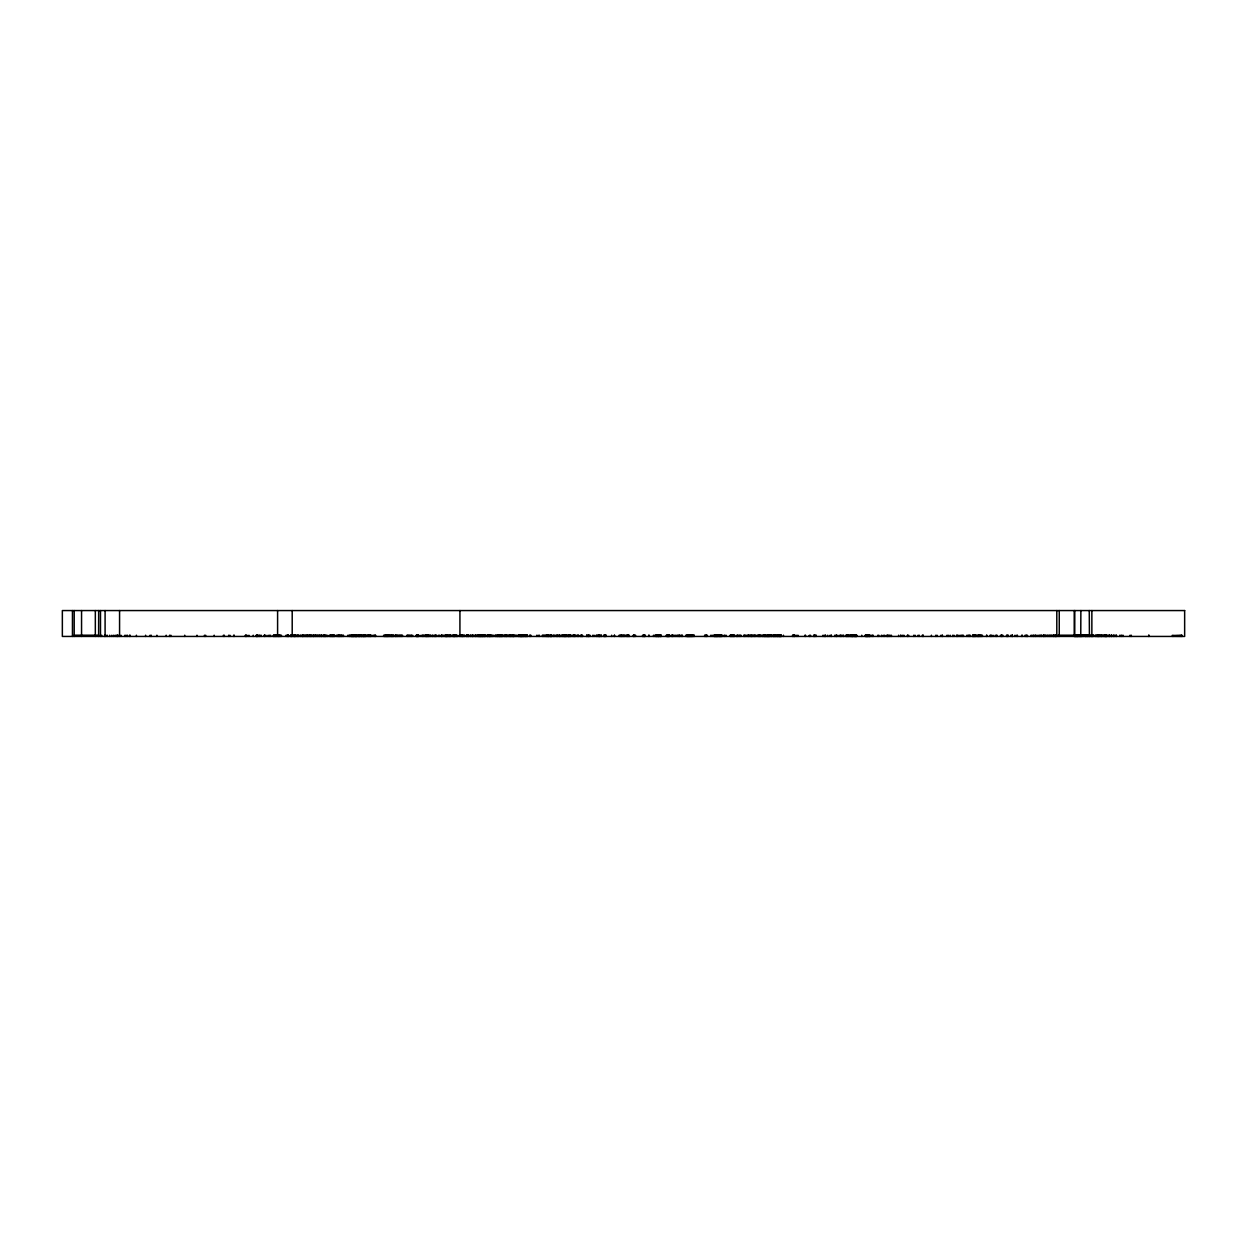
<?xml version="1.0" encoding="UTF-8"?>
<svg xmlns="http://www.w3.org/2000/svg" width="1247" height="1247" viewBox="0 0 1247 1247"><rect width="100%" height="100%" fill="white"/><g stroke="black" fill="none" stroke-linecap="round" stroke-linejoin="round"><path stroke-width="1.5" d="M74.197 635.206L98.669 635.206L98.622 636.438L98.669 610.562M1058.906 635.206L1089.27 635.206M1181.953 635.206L1182.203 636.438M1181.579 635.206L1181.579 636.438M1181.034 635.206L1181.034 636.438M1180.332 635.206L1180.332 636.438M1179.491 635.206L1179.491 636.438M1178.524 635.206L1178.524 636.438M1177.433 635.206L1177.433 636.438M1176.264 635.206L1176.264 636.438M1175.001 635.206L1175.001 636.438M1173.692 635.206L1173.692 636.438M1172.351 635.206L1172.351 636.438M1148.97 635.206L1148.97 636.438M1148.721 635.206L1148.721 636.438M1131.31 635.206L1131.31 636.438M1130.078 635.206L1130.078 636.438M1123.079 635.206L1123.079 636.438M1121.848 635.206L1121.848 636.438M1121.006 635.206L1121.006 636.438M1119.775 635.206L1119.775 636.438M1116.501 635.206L1116.501 636.438M1116.236 635.206L1116.252 636.438M1115.021 635.206L1115.036 636.438M1114.787 635.206L1114.787 636.438M1113.509 635.206L1113.509 636.438M1113.275 635.206L1113.275 636.438M1111.81 635.206L1111.81 636.438M1111.576 635.206L1111.576 636.438M1111.436 635.206L1111.436 636.438M1110.22 635.206L1110.22 636.438M1109.471 635.206L1109.471 636.438M1109.238 635.206L1109.238 636.438M1109.113 635.206L1109.113 636.438M1108.1 635.206L1108.1 636.438M1107.009 635.206L1107.009 636.438M1106.775 635.206L1106.775 636.438M1106.432 635.206L1106.448 636.438M1106.183 635.206L1106.214 636.438M1106.011 635.206L1106.011 636.438M1105.668 635.206L1105.715 636.438M1105.528 635.206L1105.528 636.438M1105.201 635.206L1105.216 636.438M1104.982 635.206L1104.951 636.438M1104.671 635.206L1104.639 636.438L1104.452 635.206M1103.876 635.206L1104 636.438M1103.268 635.206L1103.392 636.438M1102.784 635.206L1102.816 636.438M1102.052 635.206L1102.052 636.438M1101.335 635.206L1101.335 636.438M1100.633 635.206L1100.633 636.438M1100.322 635.206L1100.228 636.438M1099.667 635.206L1099.667 636.438M1099.262 635.206L1099.262 636.438M1098.825 635.206L1098.856 636.438M1098.591 635.206L1098.591 636.438M1098.248 635.206L1098.171 636.438M1097.921 635.206L1097.968 636.438M1097.765 635.206L1097.765 636.438M1097.173 635.206L1097.173 636.438M1096.97 635.206L1096.97 636.438M1096.581 635.206L1096.581 636.438M1095.63 635.206L1095.63 636.438M1095.209 635.206L1095.209 636.438M1093.744 635.206L1093.744 636.438L1093.525 635.206M1092.808 635.206L1092.808 636.438M1092.466 635.206L1092.466 636.438M1092.154 635.206L1092.154 636.438M1091.858 610.562L1091.858 636.438L1091.811 635.206M1090.205 635.206L1090.205 636.438M1089.925 635.206L1089.925 636.438M1089.675 635.206L1089.675 636.438M1089.27 610.562L1089.426 636.438M1088.662 635.206L1088.615 636.438M1088.413 635.206L1088.413 636.438M1087.618 635.206L1087.618 636.438M1087.135 635.206L1087.135 636.438M1087.103 635.206L1087.103 636.438M1086.745 635.206L1086.792 636.438M1086.075 635.206L1086.075 636.438M1085.716 635.206L1085.716 636.438M1085.358 635.206L1085.358 636.438M1085.124 635.206L1085.124 636.438M1084.033 635.206L1084.033 636.438M1083.581 635.206L1083.69 636.438M1082.536 635.206L1082.645 636.438M1082.131 635.206L1082.131 636.438M1081.757 635.206L1081.757 636.438M1081.539 635.206L1081.539 636.438M1081.149 635.206L1081.149 636.438M1080.868 610.562L1080.759 636.438M1080.416 635.206L1080.416 636.438M1080.307 635.206L1080.307 636.438M1079.871 636.438L1079.871 635.206L1079.715 636.438M1079.497 635.206L1079.528 636.438M1078.998 635.206L1078.92 636.438L1078.749 635.206M1078.452 635.206L1078.452 636.438M1077.221 635.206L1077.221 636.438M1076.987 635.206L1076.987 636.438M1076.52 635.206L1076.488 636.438M1076.255 635.206L1076.255 636.438M1076.208 636.438L1075.99 635.206L1075.896 636.438M1075.631 635.206L1075.631 636.438M1075.366 635.206L1075.366 636.438M1074.992 635.206L1075.132 636.438M1074.789 610.562L1074.743 636.438M1074.633 635.206L1074.618 636.438M1074.228 610.562L1074.228 636.438M1059.249 610.562L1059.249 636.438M1058.017 635.206L1058.017 636.438M1056.801 610.562L1056.801 636.438M1056.412 635.206L1056.412 636.438M1055.882 635.206L1055.882 636.438M1055.601 635.206L1055.601 636.438M1055.383 635.206L1055.383 636.438M1055.087 635.206L1055.087 636.438M1054.339 635.206L1054.339 636.438M1053.886 635.206L1053.886 636.438M1053.388 635.206L1053.388 636.438M1053.201 635.206L1053.201 636.438M1052.156 635.206L1052.219 636.438M1051.221 635.206L1051.143 636.438M1050.862 635.206L1050.862 636.438M1049.943 635.206L1049.943 636.438M1049.319 635.206L1049.319 636.438M1048.478 635.206L1048.524 636.438M1047.418 635.206L1047.636 636.438M1046.95 635.206L1046.95 636.438M1045.828 635.206L1045.828 636.438M1045.267 635.206L1045.267 636.438M1044.612 635.206L1044.612 636.438M1043.91 635.206L1043.91 636.438M1043.661 635.206L1043.661 636.438M1043.474 635.206L1043.474 636.438M1041.9 635.206L1041.9 636.438M1041.619 635.206L1041.619 636.438M1040.528 635.206L1040.528 636.438M1039.842 635.206L1039.702 636.438M1038.969 635.206L1038.969 636.438M1037.769 635.206L1037.738 636.438M1036.257 635.206L1036.257 636.438M1035.4 635.206L1035.4 636.438M1035.026 635.206L1035.026 636.438M1033.81 635.206L1033.81 636.438M1033.249 635.206L1033.249 636.438M1032.033 635.206L1032.033 636.438M1030.988 635.206L1030.988 636.438M1026.343 635.206L1026.343 636.438M1026.156 635.206L1026.094 636.438M1025.128 635.206L1025.128 636.438M1022.384 635.206L1022.228 636.438M1021.652 635.206L1021.652 636.438M1017.427 635.206L1017.427 636.438M1016.757 635.206L1016.757 636.438M1014.996 635.206L1014.996 636.438M1012.346 635.206L1012.346 636.438M1012.268 635.206L1012.174 636.438M1012.034 635.206L1012.034 636.438M1010.881 635.206L1010.881 636.438M1008.355 635.206L1008.355 636.438M1007.607 635.206L1007.607 636.438M1006.532 635.206L1006.532 636.438M1002.822 635.206L1002.837 636.438M1001.964 635.206L1001.964 636.438M1001.746 635.206L1001.746 636.438M1001.466 635.206L1001.466 636.438M1000.468 635.206L1000.468 636.438M997.023 635.206L997.023 636.438M996.524 635.206L996.524 636.438M995.309 635.206L995.309 636.438M992.986 635.206L992.986 636.438M991.334 635.206L991.334 636.438M990.835 635.206L990.835 636.438M990.102 635.206L990.102 636.438M986.876 635.206L986.876 636.438M986.564 635.206L986.564 636.438M982.433 635.206L982.433 636.438M981.483 635.206L981.483 636.438M981.233 635.206L981.233 636.438M980.376 635.206L980.376 636.438M980.033 635.206L980.033 636.438M979.846 635.206L979.846 636.438M979.331 635.206L979.331 636.438M978.599 635.206L978.599 636.438M978.349 635.206L978.349 636.438M978.178 635.206L978.178 636.438M976.588 635.206L976.619 636.438M975.933 635.206L975.933 636.438M975.684 635.206L975.684 636.438M975.248 635.206L975.248 636.438M974.671 635.206L974.671 636.438M974.172 635.206L974.312 636.438M974.001 635.206L974.001 636.438M973.767 635.206L973.767 636.438M973.595 635.206L973.595 636.438M973.143 635.206L973.143 636.438M972.8 635.206L972.613 636.438M972.535 635.206L972.535 636.438M970.26 635.206L970.26 636.438M969.231 635.206L969.231 636.438M968.997 635.206L968.997 636.438M967.999 635.206L967.999 636.438M966.893 635.206L966.893 636.438M963.448 635.206L963.448 636.438M962.185 635.206L962.185 636.438M961.967 635.206L961.967 636.438M960.704 635.206L960.704 636.438M959.083 635.206L959.083 636.438M957.79 635.206L957.79 636.438M957.166 635.206L957.166 636.438M956.527 635.206L956.527 636.438M953.955 635.206L953.955 636.438M952.708 635.206L952.708 636.438M950.167 635.206L950.167 636.438M948.266 635.206L948.266 636.438M947.019 635.206L947.019 636.438M942.436 635.206L942.436 636.438M942.218 635.206L942.218 636.438M940.971 635.206L940.971 636.438M937.043 635.206L937.043 636.438M935.796 635.206L935.796 636.438M931.4 635.206L931.4 636.438M923.216 635.206L923.216 636.438M922.983 635.206L922.983 636.438M922.312 635.206L922.312 636.438M919.257 635.206L919.257 636.438M918.088 635.206L918.088 636.438M915.049 635.206L915.049 636.438M913.77 635.206L913.77 636.438M908.658 635.206L908.658 636.438M907.645 635.206L907.645 636.438M907.442 635.206L907.442 636.438M903.95 635.206L903.95 636.438M902.703 635.206L902.703 636.438M900.942 635.206L900.942 636.438M900.708 635.206L900.708 636.438M898.635 635.206L898.635 636.438M891.402 635.206L891.511 636.438M890.233 635.206L890.233 636.438M888.986 635.206L888.986 636.438M888.877 635.206L888.877 636.438M887.615 635.206L887.615 636.438M887.459 635.206L887.459 636.438M886.258 635.206L886.258 636.438M884.435 635.206L884.435 636.438M883.172 635.206L883.172 636.438M881.411 635.206L881.411 636.438M878.823 635.206L878.823 636.438M877.826 635.206L877.826 636.438M873.227 635.206L873.227 636.438M872.199 635.206L872.199 636.438M871.965 635.206L871.965 636.438M870.281 635.206L870.312 636.438M869.689 635.206L869.845 636.438M869.611 635.206L869.611 636.438M869.346 635.206L869.408 636.438M868.956 635.206L868.988 636.438M868.878 635.206L868.878 636.438M868.582 635.206L868.426 636.438L868.193 635.206M868.006 636.438L867.881 635.206L867.631 636.438M867.522 635.206L867.522 636.438M867.195 635.206L867.226 636.438M867.055 635.206L867.024 636.438M866.634 635.206L866.634 636.438M866.509 635.206L866.556 636.438M866.275 635.206L866.244 636.438M865.917 635.206L865.901 636.438M865.621 635.206L865.636 636.438M865.418 635.206L865.293 636.438L865.262 635.206M861.755 635.206L861.755 636.438M856.767 635.206L856.767 636.438M856.58 635.206L856.58 636.438M856.362 635.206L856.299 636.438M855.941 635.206L855.941 636.438M855.816 635.206L855.816 636.438M855.567 635.206L855.567 636.438M855.208 635.206L855.161 636.438M854.912 635.206L854.99 636.438M854.85 635.206L854.85 636.438M854.554 636.438L854.398 635.206L854.133 636.438M853.774 635.206L853.665 636.438L853.54 635.206M852.605 635.206L852.558 636.438M852.527 635.206L852.527 636.438M852.169 635.206L852.169 636.438M851.95 635.206L851.95 636.438M851.592 635.206L851.623 636.438M851.327 635.206L851.358 636.438M850.813 635.206L850.813 636.438M850.501 635.206L850.61 636.438M849.986 635.206L850.018 636.438M849.581 635.206L849.643 636.438M848.802 635.206L848.802 636.438M848.552 635.206L848.552 636.438M847.976 635.206L847.976 636.438M847.57 635.206L847.601 636.438M847.149 635.206L847.103 636.438M846.635 635.206L846.635 636.438M846.37 635.206L846.37 636.438M845.825 635.206L845.825 636.438M843.658 635.206L843.658 636.438M842.941 635.206L843.159 636.438M841.881 635.206L841.709 636.438M840.961 635.206L840.961 636.438M840.478 635.206L840.478 636.438M839.73 635.206L839.73 636.438M837.859 635.206L837.859 636.438M836.581 635.206L836.581 636.438M836.394 635.206L836.394 636.438M835.833 635.206L835.833 636.438M834.773 635.206L834.773 636.438M831.328 635.206L831.328 636.438M831.235 635.206L831.235 636.438M830.05 635.206L830.003 636.438M827.712 635.206L827.712 636.438M825.561 635.206L825.561 636.438M825.311 635.206L825.311 636.438M822.973 635.206L822.973 636.438M816.255 635.206L816.255 636.438M815.647 635.206L815.647 636.438M814.961 635.206L814.961 636.438M814.572 635.206L814.572 636.438M814.057 635.206L814.057 636.438M813.683 635.206L813.683 636.438M810.55 635.206L810.659 636.438M805.546 635.206L805.546 636.438M804.876 635.206L804.938 636.438M798.002 635.206L798.002 636.438M796.771 635.206L796.771 636.438M794.916 635.206L794.916 636.438M794.838 635.206L794.666 636.438M794.214 635.206L794.214 636.438M793.778 635.206L793.684 636.438L793.435 635.206M792.983 635.206L792.983 636.438M792.546 635.206L792.531 636.438M783.459 635.206L783.459 636.438M781.386 635.206L781.386 636.438M781.105 635.206L781.105 636.438M780.871 635.206L780.871 636.438M780.154 635.206L780.154 636.438M779.874 635.206L779.874 636.438M779.78 635.206L779.78 636.438M779.391 635.206L779.391 636.438M779.266 635.206L779.266 636.438M778.907 635.206L778.907 636.438M778.549 635.206L778.549 636.438M778.159 635.206L778.159 636.438M777.816 635.206L777.816 636.438M777.614 635.206L777.567 636.438M777.317 635.206L777.317 636.438M776.99 635.206L777.006 636.438M776.538 635.206L776.585 636.438M776.055 636.438L775.93 635.206L775.821 636.438M775.478 635.206L775.463 636.438M775.026 635.206L775.104 636.438M774.683 635.206L774.683 636.438M774.356 635.206L774.449 636.438M774.106 635.206L774.106 636.438L773.966 635.206M773.639 635.206L773.639 636.438M773.389 635.206L773.374 636.438M773.218 635.206L773.093 636.438M772.891 635.206L772.891 636.438M772.08 635.206L772.08 636.438M771.503 635.206L771.503 636.438M771.425 635.206L771.425 636.438M771.051 635.206L771.051 636.438L770.817 635.206M770.225 635.206L770.225 636.438M770.038 635.206L770.038 636.438M769.758 635.206L769.804 636.438M769.477 635.206L769.57 636.438M769.056 635.206L769.056 636.438M768.698 635.206L768.698 636.438M768.448 635.206L768.448 636.438M768.214 635.206L768.339 636.438M767.934 635.206L768.09 636.438M767.622 635.206L767.622 636.438M767.56 635.206L767.56 636.438M767.217 636.438L767.139 635.206L767.014 636.438M765.876 635.206L766.001 636.438M765.611 635.206L765.611 636.438M765.315 635.206L765.315 636.438M765.097 635.206L765.206 636.438M764.52 635.206L764.489 636.438M764.395 635.206L764.395 636.438M764.052 635.206L764.052 636.438M763.865 635.206L763.865 636.438M763.242 635.206L763.242 636.438M761.901 635.206L761.901 636.438M760.966 635.206L760.935 636.438M760.654 635.206L760.67 636.438M760.031 635.206L760.031 636.438M759.439 635.206L759.439 636.438M759.158 635.206L759.158 636.438M758.784 635.206L758.784 636.438M758.441 635.206L758.441 636.438M757.443 635.206L757.21 636.438M756.96 635.206L756.96 636.438M755.651 635.206L755.791 636.438M755.199 635.206L755.199 636.438M754.419 635.206L754.419 636.438M754.201 635.206L754.201 636.438M753.515 635.206L753.515 636.438M752.72 635.206L752.72 636.438M752.035 635.206L752.035 636.438M751.317 635.206L751.427 636.438M750.554 635.206L750.554 636.438M750.211 635.206L750.211 636.438M749.244 635.206L749.244 636.438L748.995 635.206M748.325 635.206L748.325 636.438M748.075 635.206L748.075 636.438M747.795 635.206L747.841 636.438M746.61 635.206L746.61 636.438M745.254 635.206L745.254 636.438M745.036 635.206L745.036 636.438M744.256 635.206L744.256 636.438M743.804 635.206L743.804 636.438M740.999 635.206L740.999 636.438M740.079 635.206L740.079 636.438M739.767 635.206L739.767 636.438M738.723 635.206L738.723 636.438M737.85 635.206L737.85 636.438M737.476 635.206L737.476 636.438M734.826 635.206L734.826 636.438M734.156 635.206L734.156 636.438M734 635.206L734 636.438M733.595 635.206L733.595 636.438M732.955 635.206L732.955 636.438M732.768 635.206L732.768 636.438M732.129 635.206L732.129 636.438M731.802 635.206L731.802 636.438M731.381 635.206L731.381 636.438M730.898 635.206L730.898 636.438M730.477 635.206L730.477 636.438M730.15 635.206L730.15 636.438M726.081 635.206L726.081 636.438M724.85 635.206L724.85 636.438M724.071 635.206L724.071 636.438M722.294 635.206L722.294 636.438M721.717 635.206L721.717 636.438M721.545 635.206L721.545 636.438M721.187 635.206L721.187 636.438L720.86 635.206M720.813 635.206L720.688 636.438M720.47 635.206L720.47 636.438M720.205 635.206L720.189 636.438M720.033 635.206L720.033 636.438M719.55 635.206L719.55 636.438M719.363 635.206L719.363 636.438M719.083 635.206L719.02 636.438M718.989 635.206L718.833 636.438L718.521 635.206M718.288 635.206L718.288 636.438L718.007 635.206M717.836 635.206L717.773 636.438M717.649 636.438L717.461 635.206L717.352 636.438M717.165 635.206L717.056 636.438M716.916 635.206L716.76 636.438M716.604 635.206L716.589 636.438M716.292 635.206L716.292 636.438M716.027 635.206L716.074 636.438M715.638 635.206L715.84 636.438M715.388 635.206L715.388 636.438M715.232 635.206L715.232 636.438M714.905 635.206L714.905 636.438M714.656 635.206L714.656 636.438M714.36 635.206L714.484 636.438M714.157 635.206L714.157 636.438M713.222 635.206L713.222 636.438M712.021 635.206L712.021 636.438M710.79 635.206L710.79 636.438M707.33 635.206L707.33 636.438M706.472 635.206L706.472 636.438M706.192 635.206L706.192 636.438M705.88 635.206L705.88 636.438M705.241 635.206L705.241 636.438M704.649 635.206L704.649 636.438M694.189 635.206L694.174 636.438M694.002 635.206L694.002 636.438M693.348 635.206L693.348 636.438M692.88 635.206L692.786 636.438M692.334 635.206L692.334 636.438M692.116 635.206L692.116 636.438M691.976 635.206L691.882 636.438M691.477 636.438L691.555 635.206L691.212 636.438M690.963 635.206L690.963 636.438M690.635 635.206L690.635 636.438M690.324 635.206L690.324 636.438M690.059 635.206L690.059 636.438M689.794 635.206L689.84 636.438M689.591 635.206L689.591 636.438M689.279 635.206L689.279 636.438M688.921 635.206L688.921 636.438M688.734 635.206L688.734 636.438M688.515 635.206L688.515 636.438M688.141 635.206L688.141 636.438M688.079 635.206L688.079 636.438M687.097 635.206L687.097 636.438M686.926 635.206L686.863 636.438M686.692 635.206L686.692 636.438M685.772 635.206L685.772 636.438M682.327 635.206L682.374 636.438M681.891 635.206L681.891 636.438M681.158 635.206L681.221 636.438M680.036 635.206L680.036 636.438M679.412 635.206L679.412 636.438M679.085 635.206L679.085 636.438M678.384 635.206L678.384 636.438M677.542 635.206L677.542 636.438M676.7 635.206L676.7 636.438M675.453 635.206L675.391 636.438M674.253 635.206L674.253 636.438M673.255 635.206L673.255 636.438M672.647 635.206L672.647 636.438M672.476 635.206L672.476 636.438M671.852 635.206L671.852 636.438M671.26 635.206L671.26 636.438M669.592 635.206L669.468 636.438M669.218 635.206L669.234 636.438M669.078 635.206L668.891 636.438M668.673 635.206L668.673 636.438M668.423 635.206L668.361 636.438M668.143 635.206L668.158 636.438M667.846 635.206L667.878 636.438M667.691 635.206L667.691 636.438M667.488 635.206L667.488 636.438M667.27 635.206L667.27 636.438M666.615 635.206L666.615 636.438M666.303 635.206L666.303 636.438M661.315 635.206L661.175 636.438M660.894 635.206L660.894 636.438M660.739 635.206L660.739 636.438M660.427 635.206L660.427 636.438M660.037 635.206L660.084 636.438M659.663 635.206L659.663 636.438M659.086 635.206L659.086 636.438M658.852 636.438L658.852 635.206L658.603 636.438M658.4 635.206L658.4 636.438M658.167 635.206L658.167 636.438M657.87 635.206L657.87 636.438M657.528 635.206L657.528 636.438M657.138 635.206L657.138 636.438M656.701 635.206L656.701 636.438M656.483 635.206L656.483 636.438M656.218 635.206L656.296 636.438M655.86 635.206L655.719 636.438M655.563 635.206L655.408 636.438M654.691 635.206L654.691 636.438M653.459 635.206L653.459 636.438M649.079 635.206L649.079 636.438M648.783 635.206L648.783 636.438M645.135 635.206L645.135 636.438M644.886 635.206L644.886 636.438M644.59 635.206L644.59 636.438M644.434 635.206L644.434 636.438M643.873 635.206L643.888 636.438M643.655 635.206L643.655 636.438M643.343 635.206L643.343 636.438M635.549 635.206L635.549 636.438M634.77 635.206L634.77 636.438M634.318 635.206L634.318 636.438M633.912 635.206L633.912 636.438M633.538 635.206L633.538 636.438M633.336 635.206L633.336 636.438M629.361 636.438L629.158 635.206L629.127 636.438M628.737 635.206L628.737 636.438M628.114 635.206L628.114 636.438M627.849 635.206L627.911 636.438M627.631 635.206L627.631 636.438M626.898 635.206L626.898 636.438M626.415 635.206L626.415 636.438M625.635 635.206L625.635 636.438M624.591 635.206L624.591 636.438M624.061 635.206L624.061 636.438M623.656 635.206L623.656 636.438M622.908 635.206L622.908 636.438M622.627 635.206L622.627 636.438M621.707 635.206L621.707 636.438M621.38 635.206L621.38 636.438M621.068 635.206L621.068 636.438M620.429 635.206L620.429 636.438M619.868 635.206L619.868 636.438M619.135 635.206L619.135 636.438M614.6 635.206L614.6 636.438M614.319 635.206L614.319 636.438M611.654 635.206L611.654 636.438M606.151 635.206L606.151 636.438M605.902 635.206L605.902 636.438M605.309 635.206L605.309 636.438M605.013 635.206L605.013 636.438M604.795 635.206L604.795 636.438M604.67 635.206L604.67 636.438M604.062 635.206L604.062 636.438M603.782 635.206L603.782 636.438M601.475 635.206L601.475 636.438M601.194 635.206L601.194 636.438M600.243 635.206L600.243 636.438M599.932 635.206L599.932 636.438M599.62 636.438L599.62 635.206L599.386 636.438M598.996 635.206L598.996 636.438M598.794 635.206L598.794 636.438M598.42 635.206L598.217 636.438L598.155 635.206M597.375 635.206L597.375 636.438M596.752 635.206L596.752 636.438M596.144 635.206L596.144 636.438M594.071 635.206L594.071 636.438M592.808 635.206L592.808 636.438M590.018 635.206L590.018 636.438M589.285 635.206L589.285 636.438M588.787 635.206L588.787 636.438M588.381 635.206L588.381 636.438M587.134 635.206L587.134 636.438M586.869 635.206L586.791 636.438M586.698 635.206L586.698 636.438M581.881 635.206L581.881 636.438M581.507 635.206L581.507 636.438M581.18 635.206L581.055 636.438M578.499 635.206L578.499 636.438M578.218 635.206L578.218 636.438M577.236 635.206L577.236 636.438M577.049 635.206L577.049 636.438M575.522 635.206L575.522 636.438M575.101 635.206L575.101 636.438M574.54 635.206L574.54 636.438M574.29 635.206L574.29 636.438M573.838 635.206L573.947 636.438M573.433 635.206L573.433 636.438M572.997 635.206L572.794 636.438M572.061 635.206L572.046 636.438M570.97 635.206L571.173 636.438M570.549 635.206L570.549 636.438M570.222 635.206L570.222 636.438M569.817 635.206L569.817 636.438M569.505 635.206L569.505 636.438M569.162 635.206L569.162 636.438M568.305 635.206L568.305 636.438M568.04 635.206L568.04 636.438M567.151 635.206L567.26 636.438M566.855 635.206L566.855 636.438M566.606 635.206L566.606 636.438M565.904 635.206L565.951 636.438M565.624 635.206L565.624 636.438M565.359 635.206L565.359 636.438M565.109 635.206L565.109 636.438M564.86 635.206L564.797 636.438M563.878 635.206L563.878 636.438M563.628 635.206L563.628 636.438M563.083 635.206L563.052 636.438M562.537 635.206L562.537 636.438M562.038 635.206L562.038 636.438M561.758 635.206L561.758 636.438M559.7 635.206L559.7 636.438M559.404 635.206L559.404 636.438M559.202 635.206L559.202 636.438M558.173 635.206L558.173 636.438M557.768 635.206L557.768 636.438M557.612 635.206L557.612 636.438M556.583 635.206L556.583 636.438M556.287 635.206L556.287 636.438M554.946 635.206L554.946 636.438M554.775 635.206L554.775 636.438M553.309 635.206L553.309 636.438M553.232 635.206L553.232 636.438M551.782 635.206L551.844 636.438M551.455 635.206L551.704 636.438M551.252 635.206L551.299 636.438M551.065 635.206L551.065 636.438M550.862 635.206L550.862 636.438M550.551 635.206L550.551 636.438M550.161 635.206L550.208 636.438M550.067 635.206L550.067 636.438M549.818 635.206L549.631 636.438M548.68 635.206L548.649 636.438M547.885 635.206L547.885 636.438M547.714 635.206L547.714 636.438M547.152 635.206L547.152 636.438M546.778 635.206L546.778 636.438M546.482 635.206L546.482 636.438M545.718 635.206L545.718 636.438M545.22 635.206L545.22 636.438M544.331 635.206L544.331 636.438M543.739 635.206L543.739 636.438M542.991 635.206L542.991 636.438M542.32 635.206L542.32 636.438M539.405 635.206L539.405 636.438M538.205 635.206L538.205 636.438M536.787 635.206L536.787 636.438M530.863 635.206L530.863 636.438M530.209 635.206L530.209 636.438M529.648 635.206L529.648 636.438M527.528 635.206L527.45 636.438M527.247 635.206L527.247 636.438M526.92 635.206L526.92 636.438M526.343 635.206L526.405 636.438M526.109 635.206L526.109 636.438M525.829 635.206L525.875 636.438M525.47 635.206L525.439 636.438M525.19 635.206L525.19 636.438M524.94 635.206L524.94 636.438M524.379 635.206L524.395 636.438M523.974 635.206L523.974 636.438M523.678 635.206L523.678 636.438M523.537 635.206L523.537 636.438M523.023 635.206L522.945 636.438M522.82 635.206L522.82 636.438M522.587 635.206L522.587 636.438M522.134 635.206L522.134 636.438M521.854 635.206L521.854 636.438M521.605 635.206L521.605 636.438M521.48 635.206L521.48 636.438M521.293 635.206L521.262 636.438M520.981 635.206L520.981 636.438M520.576 635.206L520.576 636.438M520.42 635.206L520.42 636.438M520.03 635.206L520.233 636.438M519.843 635.206L519.843 636.438M519.578 635.206L519.718 636.438M519.126 635.206L519.126 636.438M518.581 635.206L518.581 636.438M518.113 635.206L518.113 636.438M517.895 635.206L517.895 636.438M516.133 635.206L516.133 636.438M515.977 635.206L515.977 636.438M514.855 635.206L514.855 636.438M514.107 635.206L514.107 636.438M513.935 635.206L513.889 636.438M513.608 635.206L513.608 636.438M513.39 635.206L513.39 636.438M513.25 635.206L513.25 636.438M512.704 635.206L512.657 636.438M512.221 635.206L512.252 636.438M512.034 635.206L512.081 636.438M511.629 635.206L511.597 636.438M510.943 635.206L511.145 636.438M510.397 635.206L510.522 636.438M510.366 635.206L510.366 636.438M510.085 635.206L510.085 636.438M509.555 635.206L509.555 636.438M509.337 635.206L509.337 636.438M508.62 635.206L508.62 636.438M508.09 635.206L508.168 636.438M507.295 635.206L507.295 636.438M506.89 635.206L506.921 636.438M506.625 635.206L506.625 636.438M506.344 635.206L506.282 636.438M505.814 635.206L505.908 636.438M505.518 635.206L505.581 636.438M504.926 635.206L504.926 636.438M504.63 635.206L504.583 636.438M503.991 635.206L503.991 636.438M503.071 635.206L503.071 636.438M502.759 635.206L502.635 636.438M502.26 635.206L502.26 636.438M501.653 635.206L501.699 636.438M500.858 635.206L500.904 636.438M500.748 635.206L500.546 636.438L500.421 635.206M500.203 635.206L500.125 636.438M499.782 635.206L500 636.438M499.548 635.206L499.548 636.438M499.283 635.206L499.423 636.438M499.065 635.206L499.143 636.438M498.629 635.206L498.629 636.438M498.208 635.206L498.208 636.438L498.036 635.206M497.865 635.206L497.865 636.438M497.459 635.206L497.459 636.438M497.226 635.206L497.304 636.438M496.774 635.206L496.774 636.438M495.449 635.206L495.449 636.438M494.95 635.206L494.841 636.438M493.422 635.206L493.453 636.438M491.879 635.206L491.879 636.438M491.256 635.206L491.256 636.438M490.663 635.206L490.663 636.438M490.398 635.206L490.445 636.438M489.962 635.206L489.962 636.438M489.712 635.206L489.712 636.438M489.51 635.206L489.401 636.438M489.214 635.206L489.26 636.438M488.84 635.206L488.84 636.438L488.746 635.206M488.216 635.206L488.216 636.438M487.92 635.206L487.92 636.438M487.608 635.206L487.608 636.438M487.515 635.206L487.515 636.438M486.876 635.206L486.876 636.438M485.909 635.206L485.909 636.438M485.27 635.206L485.27 636.438M484.974 635.206L484.974 636.438M484.724 635.206L484.724 636.438M484.506 635.206L484.506 636.438M484.163 635.206L484.163 636.438M483.54 635.206L483.54 636.438M483.119 635.206L483.119 636.438M483.01 635.206L483.01 636.438M482.729 635.206L482.807 636.438M482.48 635.206L482.48 636.438M482.121 635.206L482.121 636.438M481.934 635.206L481.934 636.438M481.342 635.206L481.342 636.438M481.108 635.206L481.108 636.438M480.952 635.206L480.952 636.438M480.719 635.206L480.719 636.438M480.36 635.206L480.36 636.438M480.033 635.206L480.033 636.438M479.861 635.206L479.861 636.438M479.627 635.206L479.627 636.438M479.409 635.206L479.409 636.438M478.786 635.206L478.77 636.438M478.396 635.206L478.396 636.438M478.178 635.206L478.178 636.438M477.882 635.206L477.882 636.438M477.507 635.206L477.617 636.438M476.65 635.206L476.65 636.438M475.949 635.206L476.011 636.438M475.699 635.206L475.699 636.438M475.341 635.206L475.341 636.438M474.717 635.206L474.717 636.438M473.424 635.206L473.424 636.438M472.878 635.206L472.878 636.438M472.613 635.206L472.613 636.438M472.332 635.206L472.332 636.438M472.067 635.206L472.067 636.438M471.117 635.206L471.101 636.438M470.509 635.206L470.509 636.438M470.041 635.206L470.041 636.438M468.81 635.206L468.81 636.438M468.498 635.206L468.498 636.438M468.264 635.206L468.264 636.438M467.547 635.206L467.719 636.438M467.407 635.206L467.329 636.438M466.846 635.206L466.846 636.438M466.596 635.206L466.596 636.438M466.175 635.206L466.175 636.438M464.632 635.206L464.632 636.438M464.071 635.206L463.946 636.438M463.354 635.206L463.338 636.438M462.84 635.206L462.84 636.438M462.466 635.206L462.466 636.438M462.154 635.206L462.154 636.438M462.06 635.206L462.06 636.438M461.515 635.206L461.515 636.438M460.985 635.206L460.907 636.438M460.049 635.206L460.049 636.438M459.925 610.562L459.925 636.438M456.511 635.206L456.511 636.438M456.184 635.206L456.184 636.438M455.981 635.206L455.981 636.438M455.28 635.206L455.28 636.438M454.937 635.206L454.937 636.438M454.563 636.438L454.563 635.206L454.376 636.438M454.079 635.206L454.079 636.438M453.877 635.206L453.877 636.438M453.331 635.206L453.331 636.438M453.222 635.206L453.222 636.438M452.817 635.206L452.817 636.438M451.975 635.206L451.975 636.438M450.946 635.206L451.087 636.438M450.463 635.206L450.463 636.438M450.12 635.206L450.12 636.438M449.855 635.206L449.855 636.438M448.655 635.206L448.733 636.438M448.234 635.206L448.234 636.438M447.782 635.206L448 636.438M447.408 635.206L447.392 636.438M447.081 635.206L447.081 636.438M446.847 635.206L446.816 636.438M446.629 635.206L446.52 636.438M446.379 635.206L446.317 636.438M446.145 635.206L445.974 636.438M445.849 635.206L445.849 636.438M445.662 635.206L445.662 636.438M445.288 635.206L445.257 636.438M444.478 635.206L444.478 636.438M443.527 635.206L443.527 636.438M442.295 635.206L442.295 636.438M441.921 635.206L441.921 636.438M441.75 635.206L441.75 636.438M441.391 635.206L441.391 636.438M441.142 635.206L441.142 636.438M439.365 635.206L439.365 636.438M438.679 635.206L438.679 636.438M436.793 635.206L436.793 636.438M436.06 635.206L436.06 636.438M435.515 635.206L435.515 636.438M435.141 635.206L435.281 636.438M432.569 635.206L432.569 636.438M431.166 635.206L431.291 636.438M430.324 635.206L430.324 636.438M429.934 635.206L429.934 636.438M429.108 635.206L429.108 636.438M428.719 635.206L428.719 636.438M428.329 635.206L428.329 636.438M427.815 635.206L427.815 636.438M427.409 635.206L427.409 636.438M427.144 635.206L427.144 636.438M426.536 635.206L426.599 636.438M426.349 635.206L426.396 636.438M426.193 635.206L426.193 636.438M425.554 635.206L425.554 636.438M425.289 635.206L425.18 636.438L425.102 635.206M424.12 635.206L424.12 636.438M423.528 635.206L423.403 636.438M422.702 635.206L422.702 636.438M422.25 635.206L422.25 636.438M421.018 635.206L421.018 636.438M418.836 635.206L418.758 636.438L418.633 635.206M418.275 635.206L418.353 636.438M418.119 635.206L418.01 636.438M417.698 635.206L417.776 636.438M417.418 635.206L417.605 636.438M417.199 635.206L417.386 636.438M416.919 635.206L417.012 636.438M416.623 635.206L416.638 636.438M416.42 635.206L416.436 636.438M416.28 635.206L416.186 636.438M412.695 635.206L412.695 636.438M411.463 635.206L411.463 636.438M411.136 635.206L411.042 636.438M410.263 635.206L410.263 636.438M409.53 635.206L409.53 636.438M408.72 635.206L408.72 636.438M408.19 635.206L408.19 636.438M407.488 635.206L407.488 636.438M406.943 635.206L406.943 636.438M402.547 635.206L402.547 636.438M401.705 635.206L401.705 636.438M401.3 635.206L401.3 636.438M400.474 635.206L400.474 636.438M399.913 635.206L399.913 636.438M399.243 635.206L399.243 636.438M398.681 635.206L398.681 636.438M397.762 635.206L397.762 636.438M397.403 635.206L397.403 636.438M396.452 635.206L396.53 636.438M396.156 635.206L396.156 636.438M395.72 635.206L395.72 636.438M395.299 635.206L395.299 636.438M395.003 635.206L395.003 636.438M393.538 635.206L393.538 636.438M393.475 635.206L393.475 636.438M392.556 635.206L392.556 636.438M391.729 635.206L391.729 636.438M391.527 635.206L391.527 636.438M390.966 635.206L390.966 636.438M390.498 635.206L390.498 636.438M389.859 635.206L389.859 636.438M389.625 635.206L389.625 636.438M388.83 635.206L388.83 636.438M388.783 635.206L388.783 636.438M388.035 635.206L388.035 636.438M387.895 635.206L387.895 636.438M387.396 635.206L387.396 636.438M387.1 635.206L387.1 636.438M386.851 635.206L386.851 636.438M386.43 635.206L386.336 636.438M386.196 635.206L386.165 636.438M385.728 635.206L385.869 636.438M385.261 635.206L385.261 636.438M384.949 635.206L384.933 636.438M384.918 636.438L384.7 635.206L384.637 636.438M383.64 635.206L383.64 636.438M375.581 635.206L375.581 636.438M375.347 635.206L375.347 636.438M374.349 635.206L374.349 636.438M374.038 635.206L374.1 636.438M372.869 635.206L372.869 636.438M371.185 635.206L371.185 636.438M370.858 635.206L370.858 636.438M370.312 635.206L370.312 636.438M370.016 635.206L370.016 636.438M369.626 635.206L369.767 636.438M369.081 635.206L369.096 636.438M368.426 635.206L368.426 636.438M368.052 635.206L368.052 636.438L367.849 635.206M367.21 635.206L367.21 636.438M366.556 635.206L366.556 636.438M365.698 635.206L365.698 636.438M365.605 635.206L365.605 636.438M365.231 635.206L365.231 636.438M364.732 635.206L364.732 636.438M364.467 635.206L364.623 636.438M364.155 635.206L364.155 636.438M364.046 635.206L364.046 636.438M363.282 635.206L363.189 636.438M363.048 635.206L363.048 636.438M362.378 635.206L362.409 636.438M361.474 635.206L361.474 636.438M361.1 635.206L361.1 636.438M360.944 635.206L360.944 636.438M360.477 635.206L360.289 636.438M359.822 635.206L359.713 636.438M359.167 635.206L359.167 636.438M358.435 635.206L358.435 636.438M358.279 635.206L358.403 636.438M358.138 635.206L358.138 636.438M357.203 635.206L357.297 636.438M356.985 635.206L356.954 636.438M356.673 635.206L356.673 636.438M356.517 635.206L356.517 636.438M356.252 635.206L356.252 636.438M355.987 635.206L355.987 636.438M355.691 635.206L355.738 636.438M355.52 635.206L355.52 636.438M355.208 635.206L355.27 636.438M354.974 635.206L354.974 636.438M354.772 635.206L354.772 636.438M354.273 635.206L354.491 636.438M353.883 635.206L353.743 636.438M353.712 635.206L353.712 636.438M353.384 635.206L353.353 636.438M353.088 635.206L353.088 636.438M352.963 635.206L352.963 636.438M352.62 635.206L352.636 636.438M352.418 635.206L352.418 636.438M352.122 635.206L352.122 636.438M351.701 635.206L351.701 636.438M351.467 635.206L351.467 636.438M351.249 635.206L351.249 636.438M350.968 635.206L350.968 636.438M350.345 635.206L350.204 636.438M349.425 635.206L349.394 636.438M349.066 635.206L349.066 636.438M347.882 635.206L347.835 636.438M343.486 635.206L343.486 636.438M342.738 635.206L342.738 636.438M341.912 635.206L341.912 636.438M341.195 635.206L341.195 636.438M340.914 635.206L340.914 636.438M340.743 635.206L340.743 636.438M339.589 635.206L339.589 636.438M339.262 635.206L339.262 636.438M338.95 635.206L338.95 636.438M338.358 635.206L338.358 636.438M338.015 635.206L338.015 636.438M337.158 635.206L337.282 636.438M336.752 635.206L336.752 636.438M334.882 635.206L334.882 636.438M334.539 635.206L334.539 636.438M333.9 635.206L333.9 636.438M333.308 635.206L333.308 636.438M333.152 635.206L333.058 636.438M332.731 635.206L332.731 636.438M332.325 635.206L332.325 636.438M331.92 635.206L331.92 636.438M331.25 635.206L331.297 636.438M331.11 635.206L331.125 636.438M330.393 635.206L330.393 636.438M330.065 635.206L330.065 636.438M329.754 635.206L329.754 636.438M326.511 635.206L326.511 636.438M325.841 635.206L325.841 636.438M324.734 635.206L324.734 636.438M324.547 635.206L324.547 636.438M323.815 635.206L323.815 636.438M323.316 635.206L323.316 636.438M323.067 635.206L323.067 636.438M321.82 635.206L321.975 636.438M321.601 635.206L321.617 636.438M321.399 635.206L321.399 636.438M320.635 635.206L320.744 636.438M320.011 635.206L320.011 636.438M319.372 635.206L319.372 636.438M319.123 635.206L319.123 636.438M318.156 635.206L318.156 636.438M317.845 635.206L317.845 636.438M317.174 635.206L317.174 636.438M316.504 635.206L316.504 636.438M315.803 635.206L315.803 636.438M315.491 635.206L315.32 636.438L315.179 635.206M314.26 635.206L314.26 636.438M313.963 635.206L313.963 636.438M312.997 635.206L312.966 636.438M312.202 635.206L312.202 636.438M311.594 635.206L311.594 636.438M311.236 635.206L311.236 636.438M310.363 635.206L310.487 636.438M310.238 635.206L310.347 636.438M309.755 635.206L309.802 636.438M309.412 635.206L309.474 636.438M308.679 635.206L308.679 636.438M308.212 635.206L308.212 636.438M307.573 635.206L307.557 636.438M307.276 635.206L307.276 636.438M306.809 635.206L306.809 636.438M306.419 635.206L306.403 636.438M305.64 635.206L305.64 636.438M305.25 635.206L305.25 636.438M304.455 635.206L304.455 636.438M303.925 635.206L303.925 636.438M303.333 635.206L303.27 636.438M302.959 635.206L302.959 636.438M302.631 635.206L302.631 636.438M302.413 635.206L302.413 636.438M302.008 635.206L302.008 636.438M301.041 635.206L301.041 636.438M300.496 635.206L300.496 636.438M299.186 635.206L299.186 636.438M298.454 635.206L298.454 636.438M298.08 635.206L298.08 636.438M297.565 635.206L297.597 636.438M297.098 635.206L297.098 636.438M296.178 635.206L296.178 636.438M295.788 635.206L295.788 636.438M295.258 635.206L295.258 636.438M294.916 635.206L294.916 636.438M294.588 635.206L294.588 636.438M294.417 635.206L294.495 636.438M294.058 635.206L294.152 636.438M293.559 635.206L293.559 636.438M293.029 635.206L292.998 636.438M292.203 610.562L292.203 636.438M291.751 635.206L291.751 636.438M291.393 635.206L291.393 636.438M291.377 635.206L291.377 636.438M290.598 635.206L290.598 636.438M290.302 635.206L290.302 636.438M288.353 635.206L288.384 636.438M288.26 635.206L288.26 636.438M288.01 635.206L288.01 636.438M287.511 635.206L287.511 636.438M286.966 635.206L286.888 636.438M286.077 635.206L286.077 636.438M281.448 635.206L281.448 636.438M280.372 635.206L280.372 636.438M280.185 635.206L280.185 636.438M279.499 635.206L279.546 636.438M279.11 635.206L279.11 636.438M278.689 635.206L278.689 636.438M278.455 635.206L278.455 636.438M277.754 635.206L277.8 636.438M277.598 610.562L277.598 636.438M276.772 635.206L276.772 636.438M276.366 635.206L276.553 636.438M275.883 635.206L275.883 636.438M275.54 635.206L275.54 636.438M275.166 635.206L275.135 636.438M274.589 635.206L274.589 636.438M274.293 635.206L274.293 636.438M273.545 635.206L273.545 636.438M273.389 635.206L273.389 636.438M270.63 635.206L270.63 636.438M269.461 635.206L269.383 636.438M268.136 635.206L268.136 636.438M265.845 635.206L265.845 636.438M264.8 635.206L264.66 636.438L264.613 635.206M264.224 635.206L264.224 636.438M261.231 635.206L261.231 636.438M260 635.206L260 636.438M259.61 635.206L259.61 636.438M258.394 635.206L258.394 636.438M257.755 635.206L257.755 636.438M257.443 635.206L257.443 636.438M257.131 635.206L257.131 636.438M256.243 635.206L256.243 636.438M253.219 635.206L253.219 636.438M248.917 635.206L248.917 636.438M246.812 635.206L246.812 636.438M246.641 635.206L246.641 636.438M245.581 635.206L245.581 636.438M245.378 635.206L245.378 636.438M234.077 635.206L234.077 636.438M233.875 635.206L233.875 636.438M229.9 635.206L229.9 636.438M228.669 635.206L228.669 636.438M224.351 635.206L224.351 636.438M223.4 635.206L223.4 636.438M214.172 635.206L214.172 636.438M205.661 635.206L205.661 636.438M204.43 635.206L204.43 636.438M196.979 635.206L196.979 636.438M184.712 635.206L184.712 636.438M170.855 635.206L170.855 636.438M169.608 635.206L169.608 636.438M166.178 635.206L166.178 636.438M156.904 635.206L156.904 636.438M151.246 635.206L151.246 636.438M150.076 635.206L150.076 636.438M145.603 635.206L145.603 636.438M136.406 635.206L136.406 636.438M130.187 635.206L130.187 636.438M129.579 635.206L129.579 636.438M127.475 635.206L127.475 636.438M126.165 635.206L126.165 636.438M124.918 635.206L124.918 636.438M120.959 635.206L120.959 636.438M119.572 610.562L119.572 636.438M117.997 635.206L117.997 636.438M117.81 635.206L117.81 636.438M117.296 635.206L117.296 636.438M116.423 635.206L116.423 636.438M115.223 635.206L115.223 636.438M113.695 635.206L113.695 636.438M111.84 635.206L111.84 636.438M109.705 635.206L109.705 636.438M107.289 635.206L107.289 636.438M105.948 635.206L105.948 636.438M105.091 610.562L105.091 636.438M104.623 635.206L104.623 636.438M101.724 635.206L101.724 636.438M100.493 610.562L100.493 636.438M95.333 610.562L95.333 636.438M81.554 610.562L81.554 636.438M74.197 610.562L74.197 636.438M72.451 610.562L72.451 636.438M1184.65 610.562L62.35 610.562L62.35 636.438L1184.65 636.438L1184.65 610.562M1101.725 636.438L1101.725 635.206L1101.647 636.438M1091.312 636.438L1091.312 635.206L1091.265 636.438M1078.078 636.438L1078.078 635.206L1078.032 636.438M1077.564 636.438L1077.564 635.206L1077.47 636.438M1027.403 636.438L1027.403 635.206L1027.325 636.438M1007.14 636.438L1007.14 635.206L1007.108 636.438M977.586 636.438L977.586 635.206L977.445 636.438M853.119 636.438L853.088 635.206L852.948 636.438M824.283 636.438L824.283 635.206L824.205 636.438M809.428 636.438L809.428 635.206L809.319 636.438M780.622 636.438L780.622 635.206L780.497 636.438M766.578 636.438L766.593 635.206L766.422 636.438M762.712 636.438L762.712 635.206L762.572 636.438M751.785 636.438L751.785 635.206L751.707 636.438M736.774 636.438L736.774 635.206L736.618 636.438M687.596 636.438L687.596 635.206L687.518 636.438M642.626 636.438L642.626 635.206L642.61 636.438M588.101 636.438L588.101 635.206L588.054 636.438M582.474 636.438L582.474 635.206L582.318 636.438M580.307 636.438L580.307 635.206L580.276 636.438M568.585 636.438L568.585 635.206L568.57 636.438M564.501 636.438L564.501 635.206L564.361 636.438M560.807 636.438L560.807 635.206L560.667 636.438M548.368 636.438L548.368 635.206L548.244 636.438M501.403 636.438L501.403 635.206L501.294 636.438M496.15 636.438L496.15 635.206L496.088 636.438M492.222 636.438L492.222 635.206L492.191 636.438M457.774 636.438L457.774 635.206L457.618 636.438M449.372 636.438L449.372 635.206L449.279 636.438M434.346 636.438L434.346 635.206L434.268 636.438M433.021 636.438L433.021 635.206L432.849 636.438M392.228 636.438L392.228 635.206L392.135 636.438M363.625 636.438L363.625 635.206L363.547 636.438M361.864 636.438L361.864 635.206L361.786 636.438M359.463 636.438L359.463 635.206L359.417 636.438M327.805 636.438L327.805 635.206L327.743 636.438M325.296 636.438L325.296 635.206L325.155 636.438M313.543 636.438L313.543 635.206L313.418 636.438M256.586 636.438L256.586 635.206L256.523 636.438"/></g></svg>
